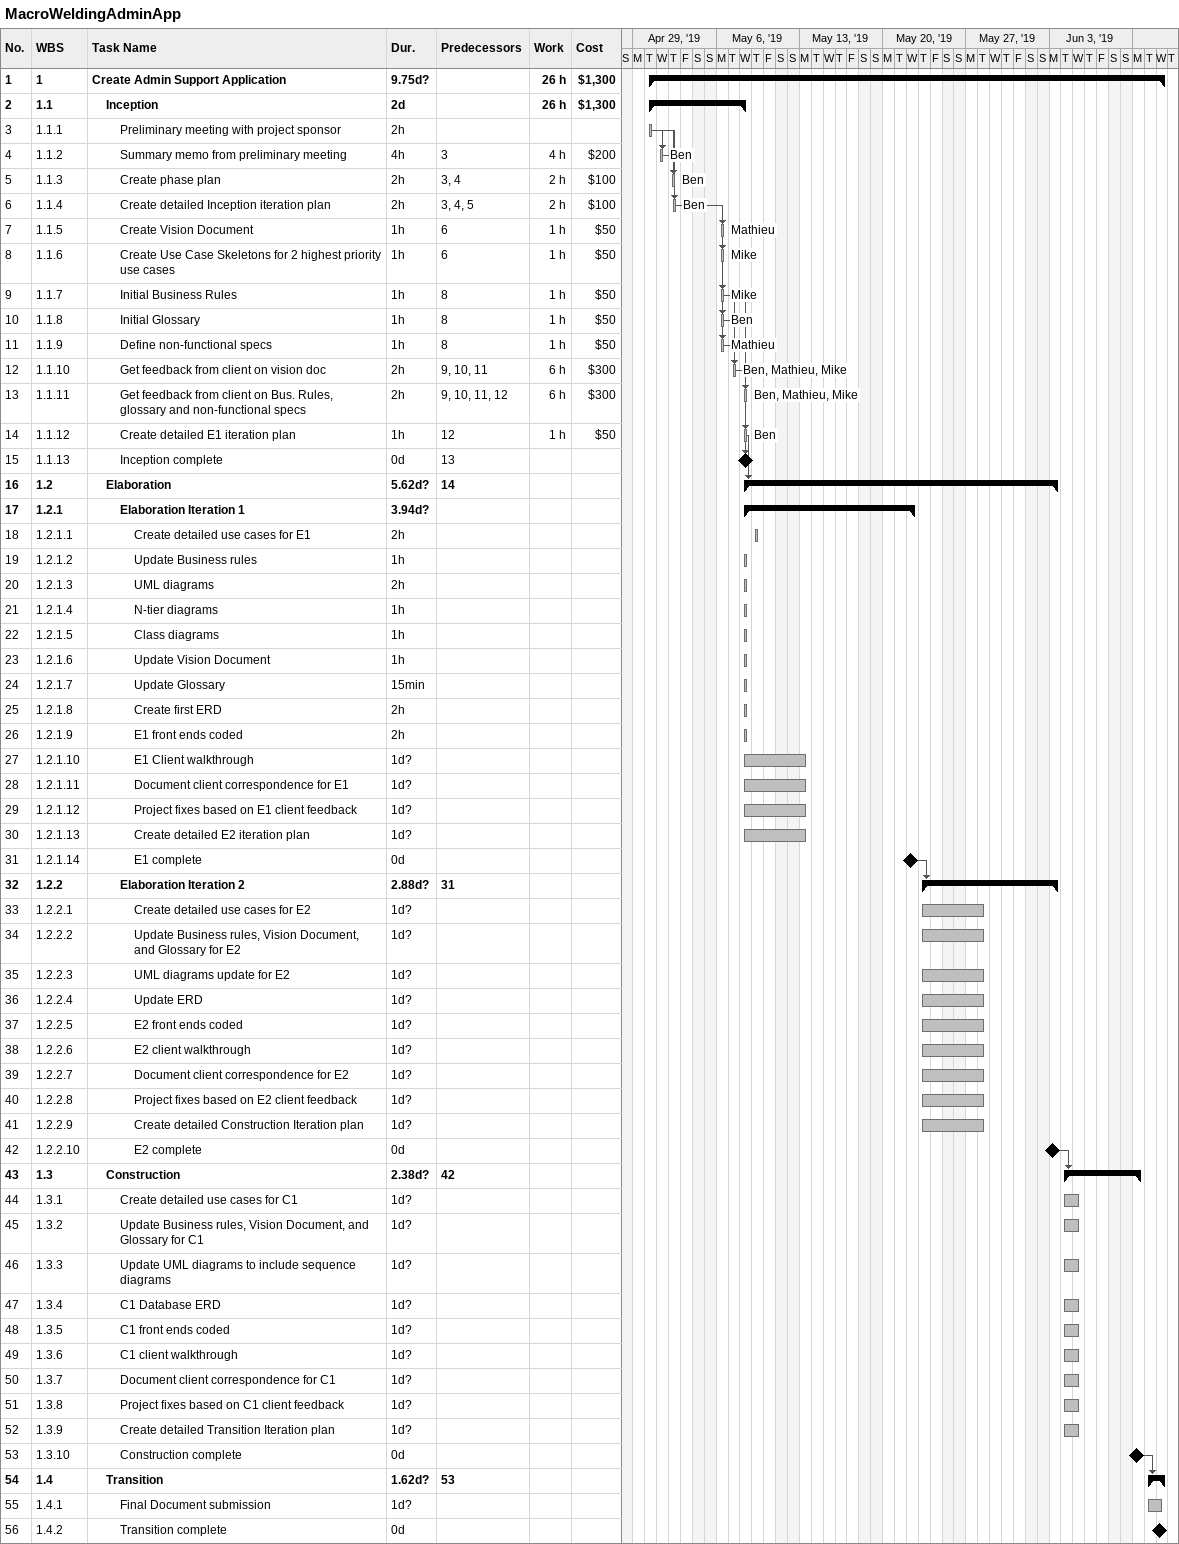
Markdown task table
MacroWeldingAdminApp

| ID | WBS | Task | Duration | Start | Finish | Predecessors | Resources | Work (h) | Cost ($) |
|---|---|---|---|---|---|---|---|---|---|
| 1 | 1 | **Create Admin Support Application** | 9.75d? | 2019-04-30 | 2019-06-12 |  |  | 26 | 1300 |
| 2 | 1.1 | **Inception** | 2d | 2019-04-30 | 2019-05-08 |  |  | 26 | 1300 |
| 3 | 1.1.1 | Preliminary meeting with project sponsor | 2h | 2019-04-30 | 2019-04-30 |  |  |  |  |
| 4 | 1.1.2 | Summary memo from preliminary meeting | 4h | 2019-05-01 | 2019-05-01 | 3 | Ben | 4 | 200 |
| 5 | 1.1.3 | Create phase plan | 2h | 2019-05-02 | 2019-05-02 | 3, 4 | Ben | 2 | 100 |
| 6 | 1.1.4 | Create detailed Inception iteration plan | 2h | 2019-05-02 | 2019-05-02 | 3, 4, 5 | Ben | 2 | 100 |
| 7 | 1.1.5 | Create Vision Document | 1h | 2019-05-06 | 2019-05-06 | 6 | Mathieu | 1 | 50 |
| 8 | 1.1.6 | Create Use Case Skeletons for 2 highest priority use cases | 1h | 2019-05-06 | 2019-05-06 | 6 | Mike | 1 | 50 |
| 9 | 1.1.7 | Initial Business Rules | 1h | 2019-05-06 | 2019-05-06 | 8 | Mike | 1 | 50 |
| 10 | 1.1.8 | Initial Glossary | 1h | 2019-05-06 | 2019-05-06 | 8 | Ben | 1 | 50 |
| 11 | 1.1.9 | Define non-functional specs | 1h | 2019-05-06 | 2019-05-06 | 8 | Mathieu | 1 | 50 |
| 12 | 1.1.10 | Get feedback from client on vision doc | 2h | 2019-05-07 | 2019-05-07 | 9, 10, 11 | Ben, Mathieu, Mike | 6 | 300 |
| 13 | 1.1.11 | Get feedback from client on Bus. Rules, glossary and non-functional specs | 2h | 2019-05-08 | 2019-05-08 | 9, 10, 11, 12 | Ben, Mathieu, Mike | 6 | 300 |
| 14 | 1.1.12 | Create detailed E1 iteration plan | 1h | 2019-05-08 | 2019-05-08 | 12 | Ben | 1 | 50 |
| 15 | 1.1.13 | Inception complete | 0d | 2019-05-08 | 2019-05-08 | 13 |  |  |  |
| 16 | 1.2 | **Elaboration** | 5.62d? | 2019-05-08 | 2019-06-03 | 14 |  |  |  |
| 17 | 1.2.1 | **Elaboration Iteration 1** | 3.94d? | 2019-05-08 | 2019-05-22 |  |  |  |  |
| 18 | 1.2.1.1 | Create detailed use cases for E1 | 2h | 2019-05-09 | 2019-05-09 |  |  |  |  |
| 19 | 1.2.1.2 | Update Business rules | 1h | 2019-05-08 | 2019-05-08 |  |  |  |  |
| 20 | 1.2.1.3 | UML diagrams | 2h | 2019-05-08 | 2019-05-08 |  |  |  |  |
| 21 | 1.2.1.4 | N-tier diagrams | 1h | 2019-05-08 | 2019-05-08 |  |  |  |  |
| 22 | 1.2.1.5 | Class diagrams | 1h | 2019-05-08 | 2019-05-08 |  |  |  |  |
| 23 | 1.2.1.6 | Update Vision Document | 1h | 2019-05-08 | 2019-05-08 |  |  |  |  |
| 24 | 1.2.1.7 | Update Glossary | 15min | 2019-05-08 | 2019-05-08 |  |  |  |  |
| 25 | 1.2.1.8 | Create first ERD | 2h | 2019-05-08 | 2019-05-08 |  |  |  |  |
| 26 | 1.2.1.9 | E1 front ends coded | 2h | 2019-05-08 | 2019-05-08 |  |  |  |  |
| 27 | 1.2.1.10 | E1 Client walkthrough | 1d? | 2019-05-08 | 2019-05-13 |  |  |  |  |
| 28 | 1.2.1.11 | Document client correspondence for E1 | 1d? | 2019-05-08 | 2019-05-13 |  |  |  |  |
| 29 | 1.2.1.12 | Project fixes based on E1 client feedback | 1d? | 2019-05-08 | 2019-05-13 |  |  |  |  |
| 30 | 1.2.1.13 | Create detailed E2 iteration plan | 1d? | 2019-05-08 | 2019-05-13 |  |  |  |  |
| 31 | 1.2.1.14 | E1 complete | 0d | 2019-05-22 | 2019-05-22 |  |  |  |  |
| 32 | 1.2.2 | **Elaboration Iteration 2** | 2.88d? | 2019-05-23 | 2019-06-03 | 31 |  |  |  |
| 33 | 1.2.2.1 | Create detailed use cases for E2 | 1d? | 2019-05-23 | 2019-05-28 |  |  |  |  |
| 34 | 1.2.2.2 | Update Business rules, Vision Document, and Glossary for E2 | 1d? | 2019-05-23 | 2019-05-28 |  |  |  |  |
| 35 | 1.2.2.3 | UML diagrams update for E2 | 1d? | 2019-05-23 | 2019-05-28 |  |  |  |  |
| 36 | 1.2.2.4 | Update ERD | 1d? | 2019-05-23 | 2019-05-28 |  |  |  |  |
| 37 | 1.2.2.5 | E2 front ends coded | 1d? | 2019-05-23 | 2019-05-28 |  |  |  |  |
| 38 | 1.2.2.6 | E2 client walkthrough | 1d? | 2019-05-23 | 2019-05-28 |  |  |  |  |
| 39 | 1.2.2.7 | Document client correspondence for E2 | 1d? | 2019-05-23 | 2019-05-28 |  |  |  |  |
| 40 | 1.2.2.8 | Project fixes based on E2 client feedback | 1d? | 2019-05-23 | 2019-05-28 |  |  |  |  |
| 41 | 1.2.2.9 | Create detailed Construction Iteration plan | 1d? | 2019-05-23 | 2019-05-28 |  |  |  |  |
| 42 | 1.2.2.10 | E2 complete | 0d | 2019-06-03 | 2019-06-03 |  |  |  |  |
| 43 | 1.3 | **Construction** | 2.38d? | 2019-06-04 | 2019-06-10 | 42 |  |  |  |
| 44 | 1.3.1 | Create detailed use cases for C1 | 1d? | 2019-06-04 | 2019-06-05 |  |  |  |  |
| 45 | 1.3.2 | Update Business rules, Vision Document, and Glossary for C1 | 1d? | 2019-06-04 | 2019-06-05 |  |  |  |  |
| 46 | 1.3.3 | Update UML diagrams to include sequence diagrams | 1d? | 2019-06-04 | 2019-06-05 |  |  |  |  |
| 47 | 1.3.4 | C1 Database ERD | 1d? | 2019-06-04 | 2019-06-05 |  |  |  |  |
| 48 | 1.3.5 | C1 front ends coded | 1d? | 2019-06-04 | 2019-06-05 |  |  |  |  |
| 49 | 1.3.6 | C1 client walkthrough | 1d? | 2019-06-04 | 2019-06-05 |  |  |  |  |
| 50 | 1.3.7 | Document client correspondence for C1 | 1d? | 2019-06-04 | 2019-06-05 |  |  |  |  |
| 51 | 1.3.8 | Project fixes based on C1 client feedback | 1d? | 2019-06-04 | 2019-06-05 |  |  |  |  |
| 52 | 1.3.9 | Create detailed Transition Iteration plan | 1d? | 2019-06-04 | 2019-06-05 |  |  |  |  |
| 53 | 1.3.10 | Construction complete | 0d | 2019-06-10 | 2019-06-10 |  |  |  |  |
| 54 | 1.4 | **Transition** | 1.62d? | 2019-06-11 | 2019-06-12 | 53 |  |  |  |
| 55 | 1.4.1 | Final Document submission | 1d? | 2019-06-11 | 2019-06-12 |  |  |  |  |
| 56 | 1.4.2 | Transition complete | 0d | 2019-06-12 | 2019-06-12 |  |  |  |  |
